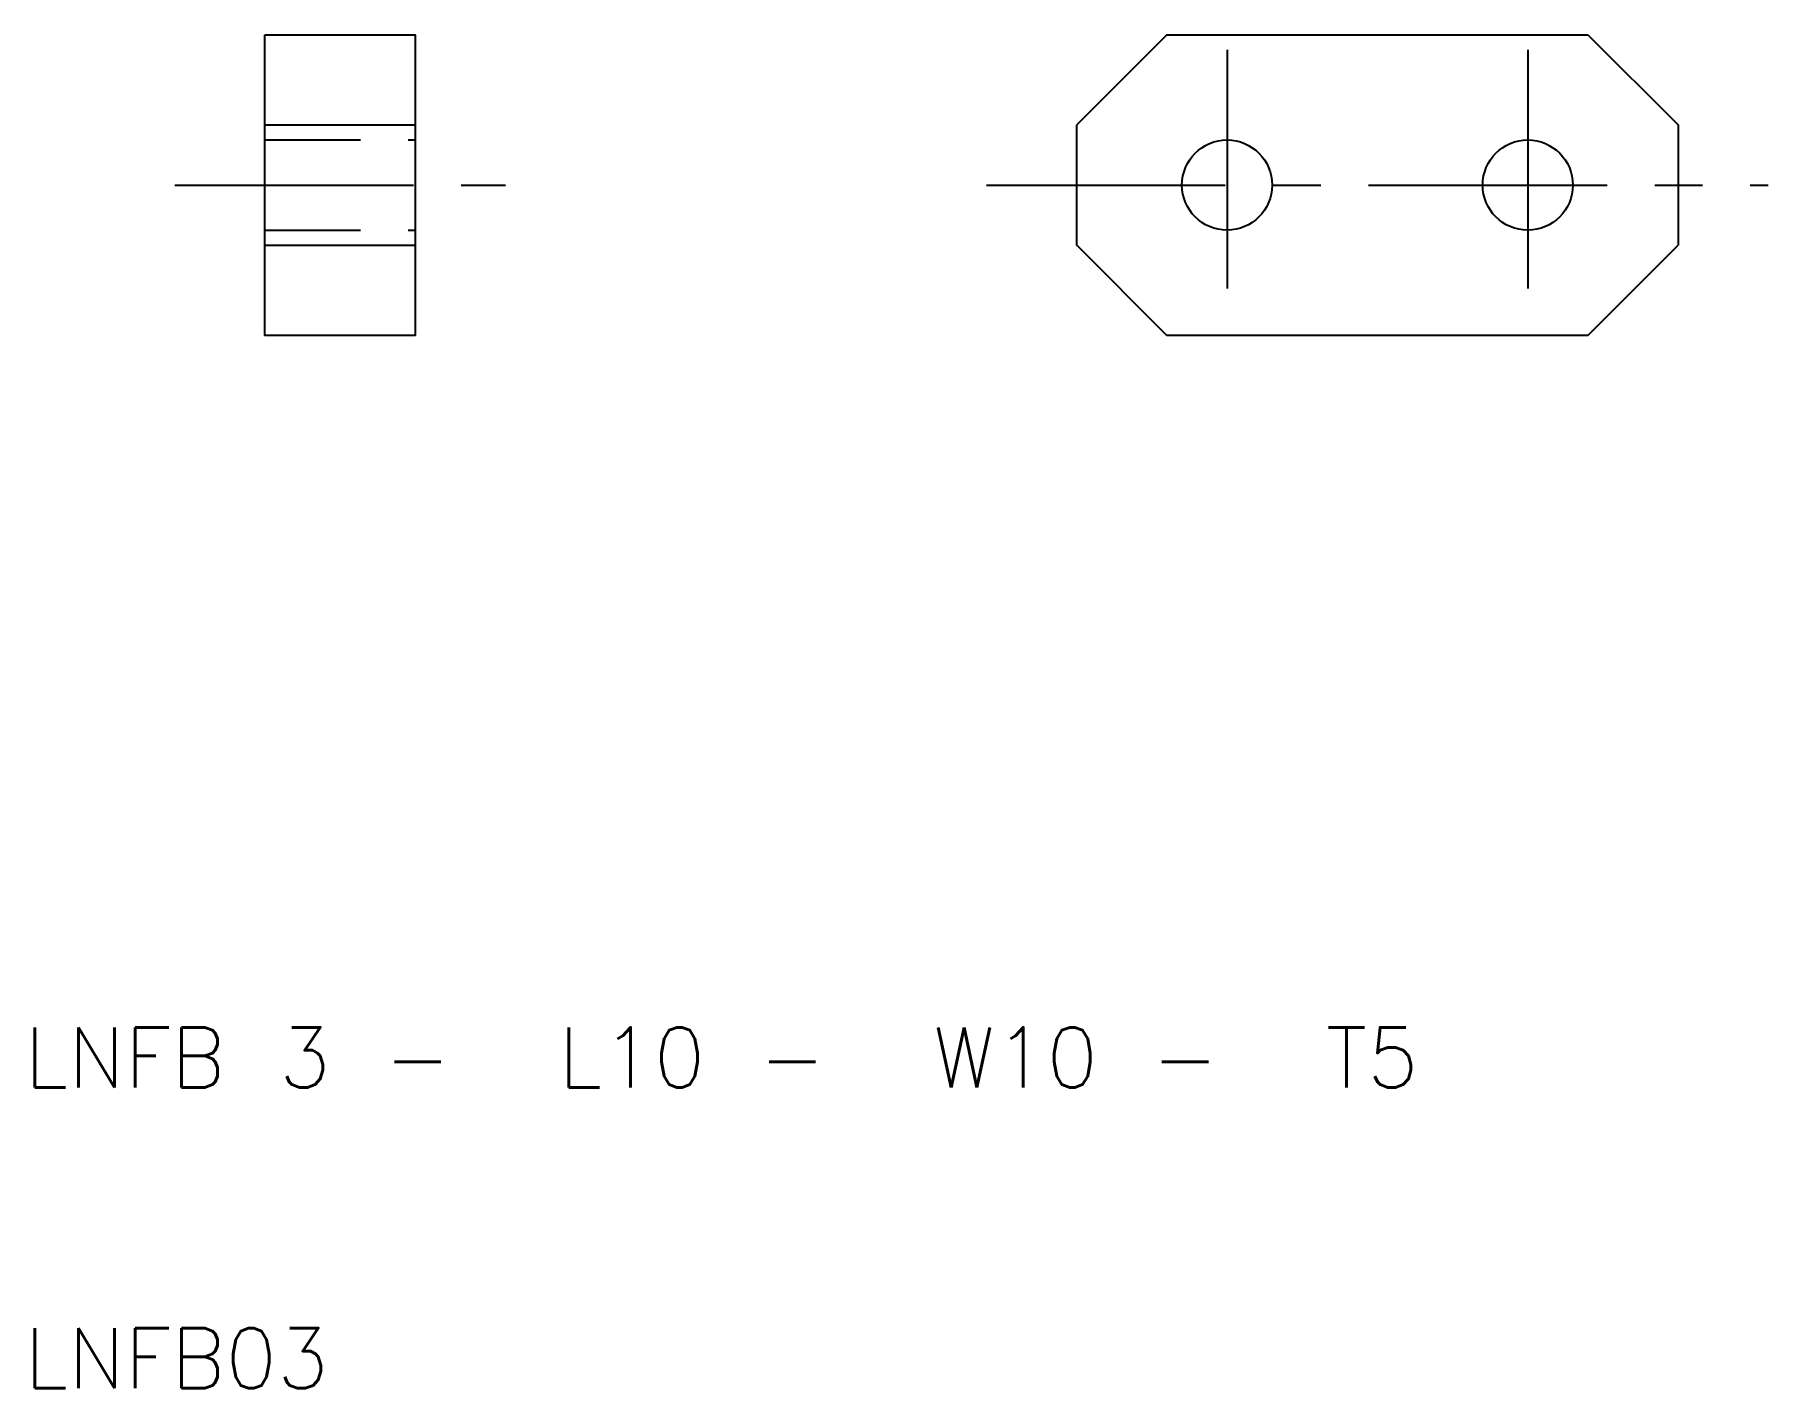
# Model space of a CAD drawing. Extents: x 10.3 to 68, y 10 to 55.
import ezdxf

# ---------------------------------------------------------------- set-up
doc = ezdxf.new("R2010")
doc.units = 0
doc.header["$LTSCALE"] = 0.25
doc.linetypes.add('CENTER', pattern=[50.8, 31.75, -6.35, 6.35, -6.35])
doc.linetypes.add('DASHED', pattern=[19.05, 12.7, -6.35])
doc.layers.get('0').update_dxf_attribs({"linetype": 'CONTINUOUS'})
doc.layers.add('CENTER', color=1, linetype='CENTER')
doc.styles.get("Standard").update_dxf_attribs({"font": 'txt.shx', "bigfont": 'extfont.shx'})

msp = doc.modelspace()

# ---------------------------------------------------------------- linework, layer by layer
for p, q in [((48, 55), (45, 52)), ((62, 55), (65, 52)), ((18, 52), (23, 52)), ((18, 48), (23, 48)), ((48, 45), (45, 48)), ((62, 45), (65, 48))]:
    msp.add_line(p, q)
at = {"color": 3, "linetype": 'DASHED'}
for p, q in [((18, 51.5), (23, 51.5)), ((18, 48.5), (23, 48.5))]:
    msp.add_line(p, q, dxfattribs=at)
msp.add_lwpolyline([(18, 55), (23, 55), (23, 45), (18, 45)], close=True)
for points in [[(48, 55), (62, 55)], [(45, 48), (45, 52)], [(65, 52), (65, 48)], [(62, 45), (48, 45)]]:
    msp.add_lwpolyline(points)
for centre in [(50, 50), (60, 50)]:
    msp.add_circle(centre, 1.5)
at = {"layer": 'CENTER', "color": 1, "linetype": 'CENTER'}
for p, q in [((50, 54.5), (50, 45.5)), ((60, 54.5), (60, 45.5)), ((15, 50), (26, 50)), ((42, 50), (68, 50))]:
    msp.add_line(p, q, dxfattribs=at)

# ---------------------------------------------------------------- texts
for s, p in [('LNFB 3 -  L10 -  W10 -  T5', (10, 20)), ('LNFB03', (10, 10))]:
    msp.add_text(s, height=2).set_placement(p)

doc.saveas('drawing.dxf')
